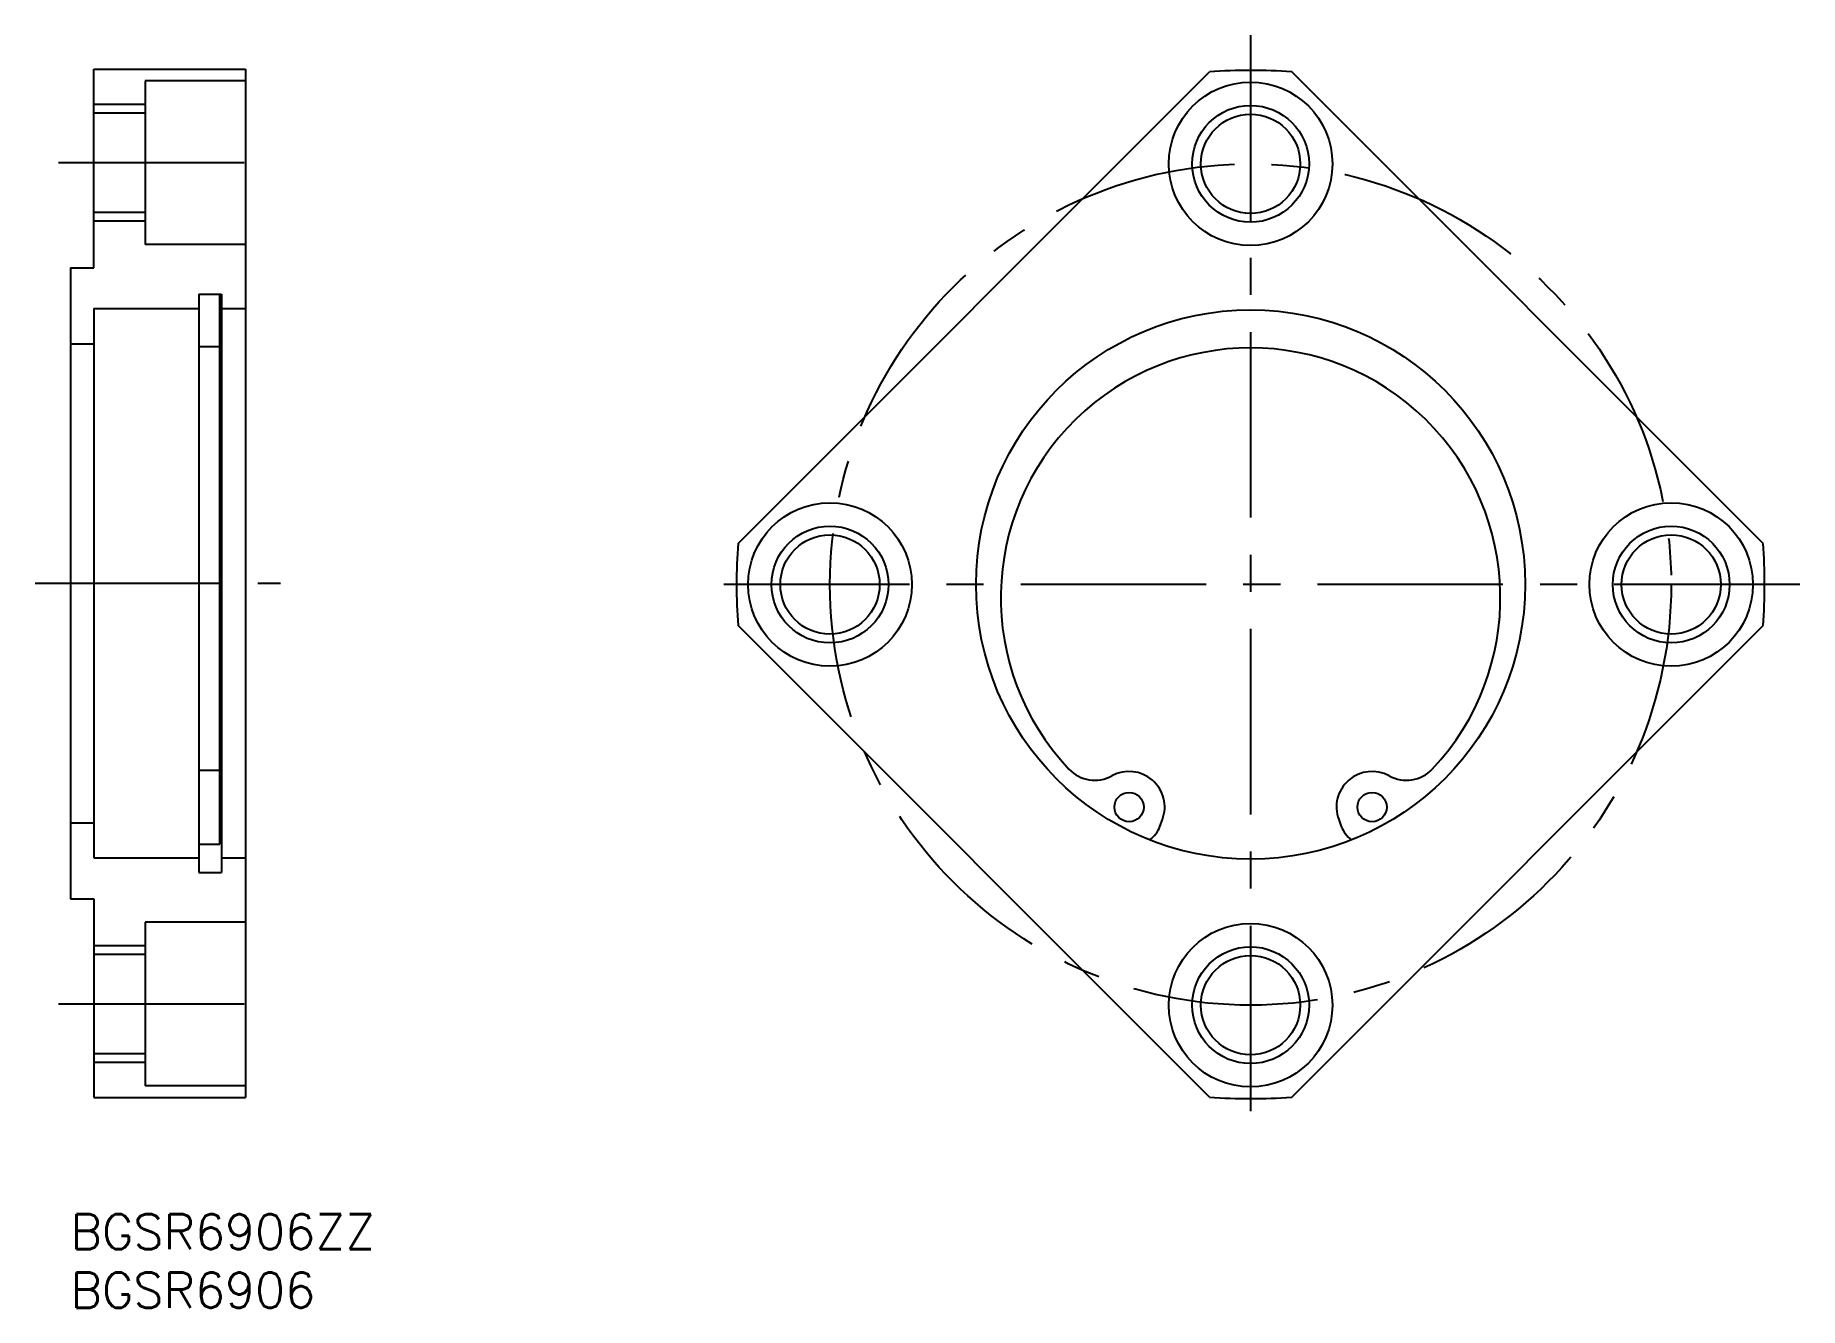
# Model space of a CAD drawing. Extents: x -3 to 148, y -8 to 101.
import ezdxf

# ---------------------------------------------------------------- set-up
doc = ezdxf.new("R2010")
doc.units = 0
doc.header["$LTSCALE"] = 0.5
doc.linetypes.add('CENTER', pattern=[50.8, 31.75, -6.35, 6.35, -6.35])
for name, color, linetype in [('MSM_CENTER', 1, 'CENTER'), ('MSM_CONTINUOUS', 7, 'CONTINUOUS'), ('MSM_NARROW', 5, 'CONTINUOUS'), ('MSM_PART_NUMBER', 7, 'CONTINUOUS')]:
    doc.layers.add(name, color=color, linetype=linetype)
doc.styles.get("Standard").update_dxf_attribs({"font": 'txt.shx', "height": 3, "bigfont": 'bigfont.shx'})

# ---------------------------------------------------------------- blocks, each defined once
blk = doc.blocks.new('*U3')
at = {"layer": 'MSM_PART_NUMBER'}
blk.add_text('BGSR6906ZZ', height=3, dxfattribs=at).set_placement((0, -3))
blk = doc.blocks.new('*U4')
at = {"layer": 'MSM_PART_NUMBER'}
blk.add_text('BGSR6906', height=3, dxfattribs=at).set_placement((0, -8))

msp = doc.modelspace()

# ---------------------------------------------------------------- linework, layer by layer
at = {"layer": 'MSM_CENTER'}
for p, q in [((101.02, 100.89), (101.02, 6.89)), ((-1, 90), (18, 90)), ((-3, 54), (18, 54)), ((148.02, 53.89), (54.02, 53.89)), ((-1, 18), (18, 18))]:
    msp.add_line(p, q, dxfattribs=at)
msp.add_circle((101.02, 53.89), 36, dxfattribs=at)
at = {"layer": 'MSM_CONTINUOUS'}
for p, q in [((2, 98), (15, 98)), ((2, 81), (2, 98)), ((15, 97), (6.4, 97)), ((6.4, 97), (6.4, 83)), ((15, 98), (15, 10)), ((57.16, 57.41), (97.5, 97.75)), ((144.88, 57.41), (104.54, 97.75)), ((2, 94.25), (6.4, 94.25)), ((2, 85.75), (6.4, 85.75)), ((15, 83), (6.4, 83)), ((0, 81), (0, 27)), ((0, 81), (2, 81)), ((11, 78.75), (11, 29.25)), ((11, 78.75), (12.95, 78.75)), ((12.8, 31.68, 1.25), (12.8, 78.75, 1.25)), ((12.95, 78.75), (12.95, 29.25)), ((2, 77.5), (11, 77.5)), ((2, 77.5), (2, 30.5)), ((12.95, 77.5), (15, 77.5)), ((0, 74.5), (2, 74.5)), ((11, 74.25), (12.8, 74.25)), ((97.5, 10.03), (57.16, 50.37)), ((104.54, 10.03), (144.88, 50.37)), ((11, 38), (12.8, 38)), ((0, 33.5), (2, 33.5)), ((93.26, 33.19), (93.48, 33.77)), ((108.56, 33.77), (108.78, 33.19)), ((2, 30.5), (11, 30.5)), ((11, 31.68), (12.8, 31.68)), ((12.95, 30.5), (15, 30.5)), ((11, 29.25), (12.95, 29.25)), ((0, 27), (2, 27)), ((2, 27), (2, 10)), ((6.4, 25), (6.4, 11)), ((15, 25), (6.4, 25)), ((2, 22.25), (6.4, 22.25)), ((2, 13.75), (6.4, 13.75)), ((15, 11), (6.4, 11)), ((2, 10), (15, 10))]:
    msp.add_line(p, q, dxfattribs=at)
for centre, radius in [((101.02, 89.89), 7), ((101.02, 89.89), 4.25), ((101.02, 53.89), 23.5), ((65.02, 53.89), 7), ((137.02, 53.89), 7), ((65.02, 53.89), 4.25), ((137.02, 53.89), 4.25), ((90.62, 34.84), 1.25), ((111.42, 34.84), 1.25), ((101.02, 17.89), 7), ((101.02, 17.89), 4.25)]:
    msp.add_circle(centre, radius, dxfattribs=at)
for centre, radius, start, end in [((101.02, 53.89), 44, 85.4154, 94.5846), ((101.02, 52.76), 21.38, 316.6826, 223.3174), ((101.02, 53.89), 44, 175.4154, 184.5846), ((101.02, 53.89), 44, 355.4154, 4.5846), ((87.69, 40.19), 3.05, 223.3174, 298.7349), ((90.62, 34.84), 3.05, 339.4426, 118.7349), ((111.42, 34.84), 3.05, 61.2651, 200.5574), ((114.35, 40.19), 3.05, 241.2651, 316.6826), ((90.92, 34.07), 2.5, 305.7418, 339.4426), ((111.12, 34.07), 2.5, 200.5574, 234.2582), ((101.02, 53.89), 44, 265.4154, 274.5846)]:
    msp.add_arc(centre, radius, start, end, dxfattribs=at)
at = {"layer": 'MSM_NARROW'}
for p, q in [((2, 95), (6.4, 95)), ((2, 85), (6.4, 85)), ((2, 23), (6.4, 23)), ((2, 13), (6.4, 13))]:
    msp.add_line(p, q, dxfattribs=at)
for centre in [(101.02, 89.89), (65.02, 53.89), (137.02, 53.89), (101.02, 17.89)]:
    msp.add_circle(centre, 5, dxfattribs=at)

# ---------------------------------------------------------------- block references
at = {"layer": 'MSM_CONTINUOUS'}
for name in ['*U3', '*U4']:
    msp.add_blockref(name, (0, 0), dxfattribs=at)

doc.saveas('drawing.dxf')
